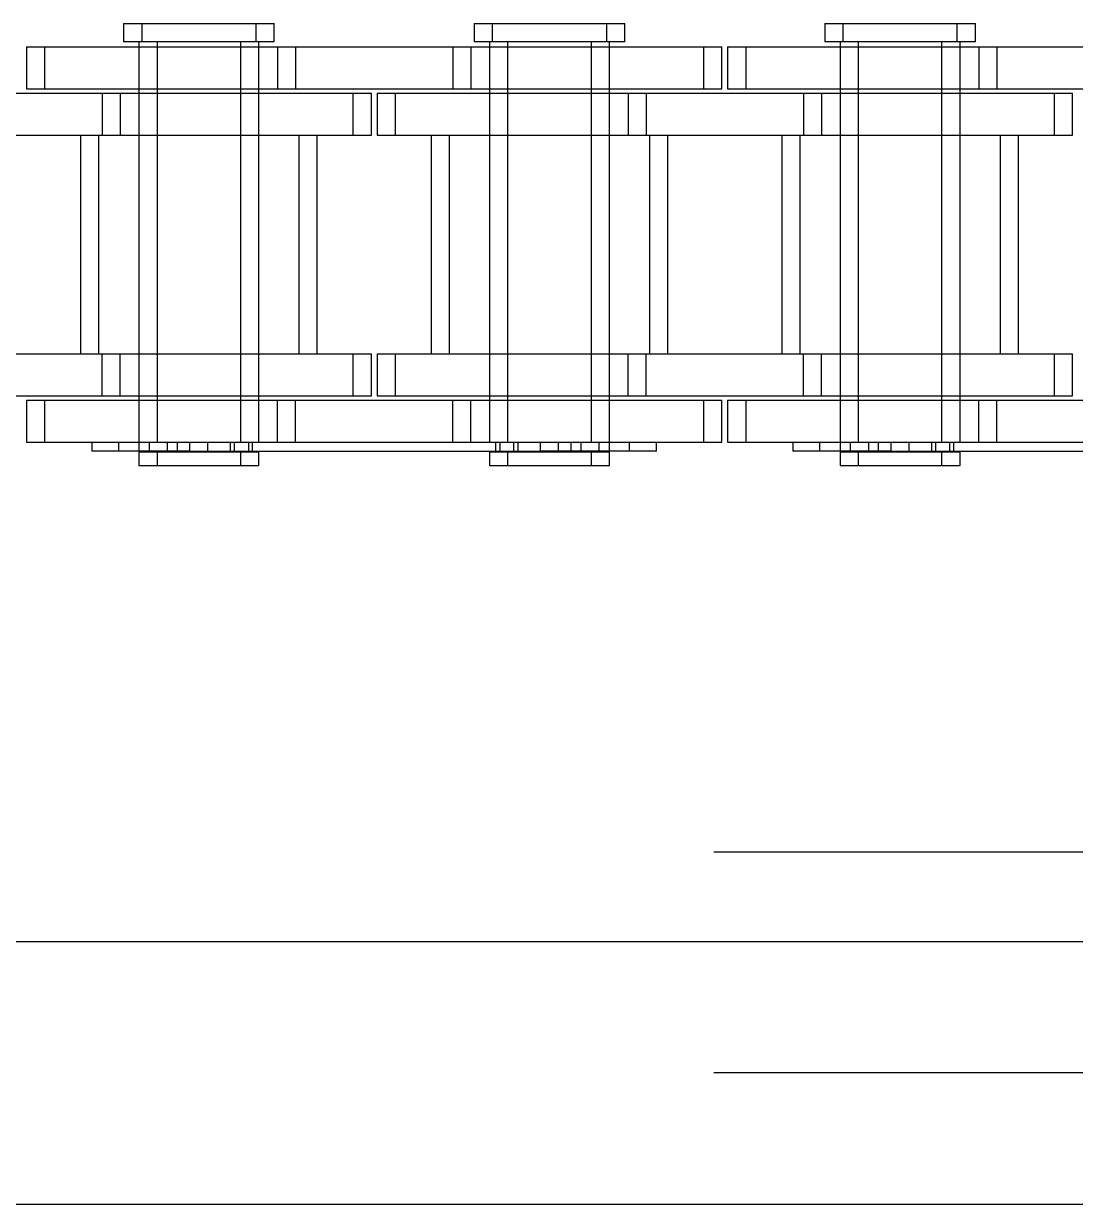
# Model space of a CAD drawing. Header units: metres. Extents: x 0 to 21025, y 0 to 14850.
# Drawn here: x 5298.11 to 5336.21, y 9046.62 to 9089.38 of the extents above; entities that cross this region are included whole.
import ezdxf

# ---------------------------------------------------------------- set-up
doc = ezdxf.new("R2010")
doc.units = ezdxf.units.M
doc.header["$LTSCALE"] = 25
doc.linetypes.add('HIDDEN2', pattern=[4.7625, 3.175, -1.5875])
doc.layers.add('SL4', color=4, linetype='Continuous')
doc.layers.add('ST1', color=7, linetype='HIDDEN2')

msp = doc.modelspace()

# ---------------------------------------------------------------- linework, layer by layer
at = {"layer": 'SL4'}
for p, q in [((4878.736, 9056.144), (5668.499, 9056.144)), ((5828.739, 9046.619), (4878.736, 9046.619))]:
    msp.add_line(p, q, dxfattribs=at)
at = {"layer": 'ST1'}
for p, q in [((5301.736, 9089.384), (5306.533, 9089.384)), ((5301.736, 9089.384), (5301.736, 9088.725)), ((5302.391, 9089.384), (5302.391, 9088.725)), ((5306.533, 9089.384), (5307.188, 9089.384)), ((5306.533, 9088.725), (5306.533, 9089.384)), ((5307.188, 9088.725), (5307.188, 9089.384)), ((5314.436, 9089.384), (5319.233, 9089.384)), ((5314.436, 9089.384), (5314.436, 9088.725)), ((5315.091, 9089.384), (5315.091, 9088.725)), ((5319.233, 9089.384), (5319.888, 9089.384)), ((5319.233, 9088.725), (5319.233, 9089.384)), ((5319.888, 9088.725), (5319.888, 9089.384)), ((5327.136, 9089.384), (5331.933, 9089.384)), ((5327.136, 9089.384), (5327.136, 9088.725)), ((5327.791, 9089.384), (5327.791, 9088.725)), ((5331.933, 9089.384), (5332.588, 9089.384)), ((5331.933, 9088.725), (5331.933, 9089.384)), ((5332.588, 9088.725), (5332.588, 9089.384)), ((5298.214, 9088.541), (5307.309, 9088.541)), ((5298.214, 9088.541), (5298.214, 9087.021)), ((5298.869, 9088.541), (5298.869, 9087.021)), ((5306.533, 9088.725), (5301.736, 9088.725)), ((5302.289, 9088.725), (5302.289, 9074.227)), ((5302.289, 9088.541), (5302.289, 9087.021)), ((5302.944, 9088.725), (5302.944, 9074.227)), ((5302.944, 9088.541), (5302.944, 9087.021)), ((5305.979, 9074.227), (5305.979, 9088.725)), ((5305.979, 9087.021), (5305.979, 9088.541)), ((5307.188, 9088.725), (5306.533, 9088.725)), ((5306.634, 9074.227), (5306.634, 9088.725)), ((5306.634, 9087.021), (5306.634, 9088.541)), ((5307.309, 9088.541), (5307.309, 9087.021)), ((5307.309, 9088.541), (5313.659, 9088.541)), ((5307.964, 9088.541), (5307.964, 9087.021)), ((5313.659, 9088.541), (5313.659, 9087.021)), ((5313.659, 9088.541), (5322.754, 9088.541)), ((5314.314, 9088.541), (5314.314, 9087.021)), ((5319.233, 9088.725), (5314.436, 9088.725)), ((5314.989, 9088.725), (5314.989, 9074.227)), ((5314.989, 9088.541), (5314.989, 9087.021)), ((5315.644, 9088.725), (5315.644, 9074.227)), ((5315.644, 9088.541), (5315.644, 9087.021)), ((5318.679, 9074.227), (5318.679, 9088.725)), ((5318.679, 9087.021), (5318.679, 9088.541)), ((5319.888, 9088.725), (5319.233, 9088.725)), ((5319.334, 9074.227), (5319.334, 9088.725)), ((5319.334, 9087.021), (5319.334, 9088.541)), ((5322.754, 9088.541), (5323.409, 9088.541)), ((5322.754, 9087.021), (5322.754, 9088.541)), ((5323.409, 9087.021), (5323.409, 9088.541)), ((5323.614, 9088.541), (5332.709, 9088.541)), ((5323.614, 9088.541), (5323.614, 9087.021)), ((5324.269, 9088.541), (5324.269, 9087.021)), ((5331.933, 9088.725), (5327.136, 9088.725)), ((5327.689, 9088.725), (5327.689, 9074.227)), ((5327.689, 9088.541), (5327.689, 9087.021)), ((5328.344, 9088.725), (5328.344, 9074.227)), ((5328.344, 9088.541), (5328.344, 9087.021)), ((5331.379, 9074.227), (5331.379, 9088.725)), ((5331.379, 9087.021), (5331.379, 9088.541)), ((5332.588, 9088.725), (5331.933, 9088.725)), ((5332.034, 9074.227), (5332.034, 9088.725)), ((5332.034, 9087.021), (5332.034, 9088.541)), ((5332.709, 9088.541), (5332.709, 9087.021)), ((5332.709, 9088.541), (5339.059, 9088.541)), ((5333.364, 9088.541), (5333.364, 9087.021)), ((5294.609, 9086.869), (5300.959, 9086.869)), ((5298.214, 9087.021), (5307.309, 9087.021)), ((5300.959, 9086.869), (5300.959, 9085.349)), ((5300.959, 9086.869), (5310.054, 9086.869)), ((5301.614, 9086.869), (5301.614, 9085.349)), ((5302.289, 9086.869), (5302.289, 9085.349)), ((5302.944, 9086.869), (5302.944, 9085.349)), ((5305.979, 9085.349), (5305.979, 9086.869)), ((5306.634, 9085.349), (5306.634, 9086.869)), ((5307.309, 9087.021), (5313.659, 9087.021)), ((5310.054, 9086.869), (5310.709, 9086.869)), ((5310.054, 9085.349), (5310.054, 9086.869)), ((5310.709, 9085.349), (5310.709, 9086.869)), ((5310.914, 9086.869), (5320.009, 9086.869)), ((5310.914, 9086.869), (5310.914, 9085.349)), ((5311.569, 9086.869), (5311.569, 9085.349)), ((5313.659, 9087.021), (5322.754, 9087.021)), ((5314.989, 9086.869), (5314.989, 9085.349)), ((5315.644, 9086.869), (5315.644, 9085.349)), ((5318.679, 9085.349), (5318.679, 9086.869)), ((5319.334, 9085.349), (5319.334, 9086.869)), ((5320.009, 9086.869), (5320.009, 9085.349)), ((5320.009, 9086.869), (5326.359, 9086.869)), ((5320.664, 9086.869), (5320.664, 9085.349)), ((5322.754, 9087.021), (5323.409, 9087.021)), ((5323.614, 9087.021), (5332.709, 9087.021)), ((5326.359, 9086.869), (5326.359, 9085.349)), ((5326.359, 9086.869), (5335.454, 9086.869)), ((5327.014, 9086.869), (5327.014, 9085.349)), ((5327.689, 9086.869), (5327.689, 9085.349)), ((5328.344, 9086.869), (5328.344, 9085.349)), ((5331.379, 9085.349), (5331.379, 9086.869)), ((5332.034, 9085.349), (5332.034, 9086.869)), ((5332.709, 9087.021), (5339.059, 9087.021)), ((5335.454, 9086.869), (5336.109, 9086.869)), ((5335.454, 9085.349), (5335.454, 9086.869)), ((5336.109, 9085.349), (5336.109, 9086.869)), ((5294.609, 9085.349), (5300.959, 9085.349)), ((5300.174, 9085.349), (5300.174, 9077.419)), ((5300.829, 9085.349), (5300.829, 9077.419)), ((5300.959, 9085.349), (5310.054, 9085.349)), ((5302.289, 9085.349), (5302.289, 9077.419)), ((5302.944, 9085.349), (5302.944, 9077.419)), ((5305.979, 9077.419), (5305.979, 9085.349)), ((5306.634, 9077.419), (5306.634, 9085.349)), ((5308.094, 9077.419), (5308.094, 9085.349)), ((5308.749, 9077.419), (5308.749, 9085.349)), ((5310.054, 9085.349), (5310.709, 9085.349)), ((5310.914, 9085.349), (5320.009, 9085.349)), ((5312.874, 9085.349), (5312.874, 9077.419)), ((5313.529, 9085.349), (5313.529, 9077.419)), ((5314.989, 9085.349), (5314.989, 9077.419)), ((5315.644, 9085.349), (5315.644, 9077.419)), ((5318.679, 9077.419), (5318.679, 9085.349)), ((5319.334, 9077.419), (5319.334, 9085.349)), ((5320.009, 9085.349), (5326.359, 9085.349)), ((5320.794, 9077.419), (5320.794, 9085.349)), ((5321.449, 9077.419), (5321.449, 9085.349)), ((5325.574, 9085.349), (5325.574, 9077.419)), ((5326.229, 9085.349), (5326.229, 9077.419)), ((5326.359, 9085.349), (5335.454, 9085.349)), ((5327.689, 9085.349), (5327.689, 9077.419)), ((5328.344, 9085.349), (5328.344, 9077.419)), ((5331.379, 9077.419), (5331.379, 9085.349)), ((5332.034, 9077.419), (5332.034, 9085.349)), ((5333.494, 9077.419), (5333.494, 9085.349)), ((5334.149, 9077.419), (5334.149, 9085.349)), ((5335.454, 9085.349), (5336.109, 9085.349)), ((5294.609, 9077.419), (5300.959, 9077.419)), ((5300.959, 9075.899), (5300.959, 9077.419)), ((5300.959, 9077.419), (5310.054, 9077.419)), ((5301.614, 9075.899), (5301.614, 9077.419)), ((5302.289, 9077.419), (5302.289, 9075.899)), ((5302.944, 9077.419), (5302.944, 9075.899)), ((5305.979, 9075.899), (5305.979, 9077.419)), ((5306.634, 9075.899), (5306.634, 9077.419)), ((5310.054, 9077.419), (5310.709, 9077.419)), ((5310.054, 9075.899), (5310.054, 9077.419)), ((5310.709, 9075.899), (5310.709, 9077.419)), ((5310.914, 9077.419), (5320.009, 9077.419)), ((5310.914, 9077.419), (5310.914, 9075.899)), ((5311.569, 9077.419), (5311.569, 9075.899)), ((5314.989, 9077.419), (5314.989, 9075.899)), ((5315.644, 9077.419), (5315.644, 9075.899)), ((5318.679, 9075.899), (5318.679, 9077.419)), ((5319.334, 9075.899), (5319.334, 9077.419)), ((5320.009, 9075.899), (5320.009, 9077.419)), ((5320.009, 9077.419), (5326.359, 9077.419)), ((5320.664, 9075.899), (5320.664, 9077.419)), ((5326.359, 9075.899), (5326.359, 9077.419)), ((5326.359, 9077.419), (5335.454, 9077.419)), ((5327.014, 9075.899), (5327.014, 9077.419)), ((5327.689, 9077.419), (5327.689, 9075.899)), ((5328.344, 9077.419), (5328.344, 9075.899)), ((5331.379, 9075.899), (5331.379, 9077.419)), ((5332.034, 9075.899), (5332.034, 9077.419)), ((5335.454, 9077.419), (5336.109, 9077.419)), ((5335.454, 9075.899), (5335.454, 9077.419)), ((5336.109, 9075.899), (5336.109, 9077.419)), ((5294.609, 9075.899), (5300.959, 9075.899)), ((5298.214, 9075.747), (5307.309, 9075.747)), ((5298.214, 9075.747), (5298.214, 9074.227)), ((5298.869, 9075.747), (5298.869, 9074.227)), ((5300.959, 9075.899), (5310.054, 9075.899)), ((5302.289, 9075.747), (5302.289, 9073.894)), ((5302.944, 9075.747), (5302.944, 9074.227)), ((5305.979, 9074.227), (5305.979, 9075.747)), ((5306.634, 9074.227), (5306.634, 9075.747)), ((5307.309, 9074.227), (5307.309, 9075.747)), ((5307.309, 9075.747), (5313.659, 9075.747)), ((5307.964, 9074.227), (5307.964, 9075.747)), ((5310.054, 9075.899), (5310.709, 9075.899)), ((5310.914, 9075.899), (5320.009, 9075.899)), ((5313.659, 9074.227), (5313.659, 9075.747)), ((5313.659, 9075.747), (5322.754, 9075.747)), ((5314.314, 9074.227), (5314.314, 9075.747)), ((5314.989, 9075.747), (5314.989, 9074.227)), ((5315.644, 9075.747), (5315.644, 9074.227)), ((5318.679, 9074.227), (5318.679, 9075.747)), ((5319.334, 9073.894), (5319.334, 9075.747)), ((5320.009, 9075.899), (5326.359, 9075.899)), ((5322.754, 9075.747), (5323.409, 9075.747)), ((5322.754, 9074.227), (5322.754, 9075.747)), ((5323.409, 9074.227), (5323.409, 9075.747)), ((5323.614, 9075.747), (5332.709, 9075.747)), ((5323.614, 9075.747), (5323.614, 9074.227)), ((5324.269, 9075.747), (5324.269, 9074.227)), ((5326.359, 9075.899), (5335.454, 9075.899)), ((5327.689, 9075.747), (5327.689, 9073.894)), ((5328.344, 9075.747), (5328.344, 9074.227)), ((5331.379, 9074.227), (5331.379, 9075.747)), ((5332.034, 9074.227), (5332.034, 9075.747)), ((5332.709, 9074.227), (5332.709, 9075.747)), ((5332.709, 9075.747), (5339.059, 9075.747)), ((5333.364, 9074.227), (5333.364, 9075.747)), ((5335.454, 9075.899), (5336.109, 9075.899)), ((5298.214, 9074.227), (5307.309, 9074.227)), ((5300.582, 9074.227), (5300.582, 9073.894)), ((5304.134, 9073.894), (5300.582, 9073.894)), ((5301.559, 9073.894), (5301.559, 9074.227)), ((5302.658, 9074.227), (5302.658, 9073.858)), ((5303.313, 9074.227), (5303.313, 9073.858)), ((5303.682, 9073.894), (5303.682, 9074.227)), ((5304.134, 9073.894), (5304.134, 9074.227)), ((5304.134, 9073.894), (5316.834, 9073.894)), ((5304.789, 9073.894), (5304.789, 9074.227)), ((5305.61, 9073.858), (5305.61, 9074.227)), ((5305.753, 9073.894), (5305.753, 9074.227)), ((5306.265, 9073.858), (5306.265, 9074.227)), ((5306.408, 9073.894), (5306.408, 9074.227)), ((5307.309, 9074.227), (5313.659, 9074.227)), ((5313.659, 9074.227), (5322.754, 9074.227)), ((5315.215, 9073.894), (5315.215, 9074.227)), ((5315.358, 9074.227), (5315.358, 9073.858)), ((5315.87, 9073.894), (5315.87, 9074.227)), ((5316.013, 9074.227), (5316.013, 9073.858)), ((5316.834, 9073.894), (5316.834, 9074.227)), ((5320.065, 9073.894), (5316.834, 9073.894)), ((5317.489, 9073.894), (5317.489, 9074.227)), ((5317.941, 9073.894), (5317.941, 9074.227)), ((5318.31, 9073.858), (5318.31, 9074.227)), ((5318.965, 9073.858), (5318.965, 9074.227)), ((5320.065, 9073.894), (5320.065, 9074.227)), ((5321.041, 9073.894), (5320.065, 9073.894)), ((5321.041, 9073.894), (5321.041, 9074.227)), ((5322.754, 9074.227), (5323.409, 9074.227)), ((5323.614, 9074.227), (5332.709, 9074.227)), ((5325.982, 9074.227), (5325.982, 9073.894)), ((5329.534, 9073.894), (5325.982, 9073.894)), ((5326.959, 9073.894), (5326.959, 9074.227)), ((5328.058, 9074.227), (5328.058, 9073.858)), ((5328.713, 9074.227), (5328.713, 9073.858)), ((5329.082, 9073.894), (5329.082, 9074.227)), ((5329.534, 9073.894), (5329.534, 9074.227)), ((5329.534, 9073.894), (5342.234, 9073.894)), ((5330.189, 9073.894), (5330.189, 9074.227)), ((5331.01, 9073.858), (5331.01, 9074.227)), ((5331.153, 9073.894), (5331.153, 9074.227)), ((5331.665, 9073.858), (5331.665, 9074.227)), ((5331.808, 9073.894), (5331.808, 9074.227)), ((5332.709, 9074.227), (5339.059, 9074.227)), ((5305.979, 9073.858), (5302.289, 9073.858)), ((5302.289, 9073.858), (5302.289, 9073.384)), ((5302.944, 9073.858), (5302.944, 9073.384)), ((5306.634, 9073.858), (5305.979, 9073.858)), ((5305.979, 9073.384), (5305.979, 9073.858)), ((5306.634, 9073.384), (5306.634, 9073.858)), ((5318.679, 9073.858), (5314.989, 9073.858)), ((5314.989, 9073.858), (5314.989, 9073.384)), ((5315.644, 9073.858), (5315.644, 9073.384)), ((5319.334, 9073.858), (5318.679, 9073.858)), ((5318.679, 9073.384), (5318.679, 9073.858)), ((5319.334, 9073.384), (5319.334, 9073.858)), ((5331.379, 9073.858), (5327.689, 9073.858)), ((5327.689, 9073.858), (5327.689, 9073.384)), ((5328.344, 9073.858), (5328.344, 9073.384)), ((5332.034, 9073.858), (5331.379, 9073.858)), ((5331.379, 9073.384), (5331.379, 9073.858)), ((5332.034, 9073.384), (5332.034, 9073.858)), ((5302.289, 9073.384), (5305.979, 9073.384)), ((5305.979, 9073.384), (5306.634, 9073.384)), ((5314.989, 9073.384), (5318.679, 9073.384)), ((5318.679, 9073.384), (5319.334, 9073.384)), ((5327.689, 9073.384), (5331.379, 9073.384)), ((5331.379, 9073.384), (5332.034, 9073.384)), ((5878.736, 9059.381), (4878.736, 9059.381)), ((4878.736, 9056.144), (5668.499, 9056.144)), ((5878.736, 9051.381), (4878.736, 9051.381))]:
    msp.add_line(p, q, dxfattribs=at)

doc.saveas('drawing.dxf')
